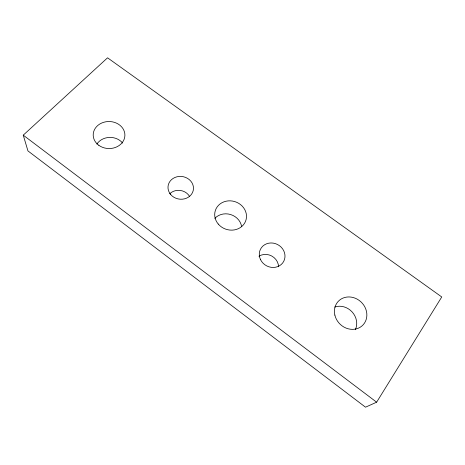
<?xml version="1.0" encoding="UTF-8"?>
<svg xmlns="http://www.w3.org/2000/svg" width="465" height="465" viewBox="0 0 465 465"><rect width="100%" height="100%" fill="white"/><g stroke="black" fill="none" stroke-linecap="round" stroke-linejoin="round"><path stroke-width="0.7" d="M376.633 402.19L441.75 296.966L107.555 57.811L23.25 135.164L27.947 150.916L365.519 407.189L376.633 402.19L23.25 135.164M169.696 193.777A12.241 11.021 8.5 0 1 189.61 196.486M96.859 144.098A15.194 13.096 0.5 0 1 122.626 143.075M214.824 218.37A15.368 14.026 17.9 0 1 230.611 214.539A15.368 14.026 17.9 0 1 241.631 226.536M258.941 256.238A12.543 11.561 29.2 0 1 271.688 255.988A12.543 11.561 29.2 0 1 278.57 266.765M334.719 307.045A16.351 14.723 45.9 0 1 352.162 311.986A16.351 14.723 45.9 0 1 355.33 329.714M170.585 194.417A12.782 11.398 8.9 0 0 192.487 192.615A12.782 11.398 8.9 0 0 179.124 176.438A12.782 11.398 8.9 0 0 170.585 194.417M98.842 145.324A15.851 13.514 1.1 0 0 124.661 137.483A15.851 13.514 1.1 0 0 103.654 122.301A15.851 13.514 1.1 0 0 98.842 145.324M334.858 315.09A17.106 15.281 44.8 0 0 361.77 326.122A17.106 15.281 44.8 0 0 355.301 298.239A17.106 15.281 44.8 0 0 334.858 315.09M218.254 224.049A16.048 14.514 17.9 0 0 245.462 221.514A16.048 14.514 17.9 0 0 228.083 200.897A16.048 14.514 17.9 0 0 218.254 224.049M260.528 259.621A13.107 11.98 28.6 0 0 282.732 262.899A13.107 11.98 28.6 0 0 273.164 243.108A13.107 11.98 28.6 0 0 260.528 259.621"/></g></svg>
